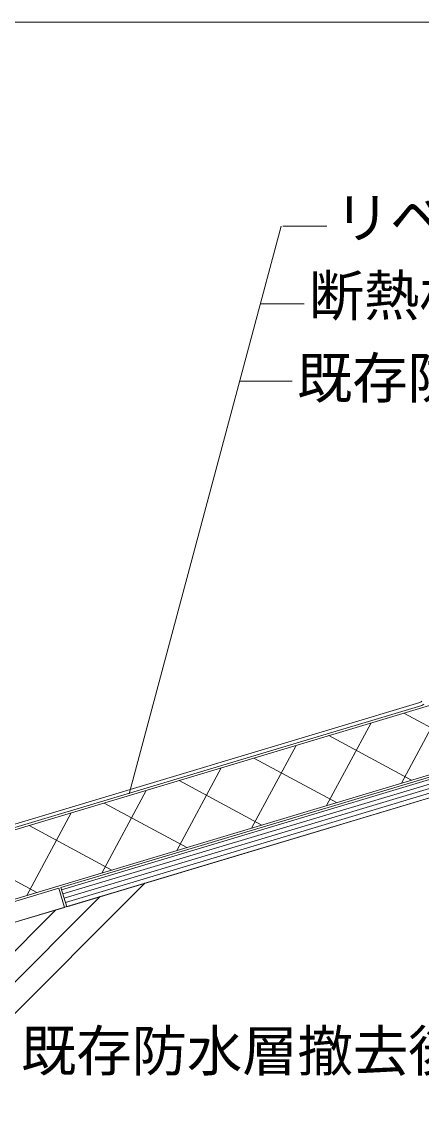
# Model space of a CAD drawing. Units: millimetres, scale not verified. Extents: x -675 to 675, y -457 to 474.
# Drawn here: x -113.6 to 67.2, y -24.4 to 473.9 of the extents above; entities that cross this region are included whole.
import ezdxf
from ezdxf.enums import TextEntityAlignment as Align

# ---------------------------------------------------------------- set-up
doc = ezdxf.new("R2010")
doc.units = ezdxf.units.MM
doc.header["$LTSCALE"] = 5
for name, color, linetype, lineweight in [('1-3_断熱材', 7, 'Continuous', 9), ('1-4_リベットルーフ', 3, 'Continuous', 9), ('1-8_下地など', 30, 'Continuous', 18), ('1-A_元図・躯体', 7, 'Continuous', 9), ('E-0', 7, 'Continuous', 9), ('F-F', 7, 'Continuous', 9)]:
    doc.layers.add(name, color=color, linetype=linetype, lineweight=lineweight)
doc.styles.add('ＭＳ ゴシック', font='')
doc.styles.get('ＭＳ ゴシック').set_extended_font_data('MS Gothic')

msp = doc.modelspace()

# ---------------------------------------------------------------- linework, layer by layer
at = {"layer": '1-3_断熱材'}
for p, q in [((-272.467, 62.198), (107.852, 176.292)), ((57.925, 129.993), (78.039, 167.349)), ((59.009, 161.64), (96.364, 141.525)), ((24.06, 119.834), (44.175, 157.189)), ((25.145, 151.48), (62.5, 131.366)), ((-264.931, 33.138), (116.472, 147.557)), ((-9.804, 109.675), (10.311, 147.03)), ((-8.719, 141.321), (28.636, 121.207)), ((-43.668, 99.516), (-23.554, 136.871)), ((-42.584, 131.162), (-5.229, 111.048)), ((-77.533, 89.357), (-57.418, 126.712)), ((-76.448, 121.003), (-39.093, 100.889)), ((-111.397, 79.198), (-91.282, 116.553)), ((-110.312, 110.844), (-72.957, 90.729)), ((-144.177, 100.685), (-106.822, 80.57))]:
    msp.add_line(p, q, dxfattribs=at)
at = {"layer": '1-4_リベットルーフ'}
for p, q in [((66.257, 166.424), (-250.297, 71.459)), ((67.104, 165.112), (-250.185, 69.927))]:
    msp.add_line(p, q, dxfattribs=at)
for centre in [(65.683, 168.34), (66.53, 167.028)]:
    msp.add_arc(centre, 2, 286.699, 318.97896, dxfattribs=at)
at = {"layer": '1-8_下地など'}
for p, q in [((-95.974, 82.78), (116.76, 146.6)), ((-95.687, 81.823), (117.047, 145.642)), ((-95.112, 79.907), (117.622, 143.726)), ((-94.537, 77.991), (118.196, 141.81)), ((-93.963, 76.076), (118.771, 139.895)), ((-264.644, 32.18), (-96.932, 82.493)), ((-96.932, 82.493), (-94.346, 73.873)), ((-299.321, 12.381), (-94.346, 73.873))]:
    msp.add_line(p, q, dxfattribs=at)
msp.add_lwpolyline([(-95.974, 82.78), (-93.388, 74.16), (361.58, 210.648)], dxfattribs=at)
at = {"layer": '1-A_元図・躯体'}
for p, q in [((-299.321, 12.381), (361.58, 210.648)), ((-58.05, 84.761), (-268.378, -125.566)), ((-78.253, 78.7), (-271.641, -114.687)), ((-98.456, 72.64), (-274.905, -103.809))]:
    msp.add_line(p, q, dxfattribs=at)
at = {"layer": 'E-0'}
for p, q in [((-65.182, 125.171), (3.534, 381.622)), ((4.387, 381.62), (24.264, 381.62)), ((-5.844, 346.62), (13.897, 346.62)), ((-15.223, 311.62), (8.513, 311.62))]:
    msp.add_line(p, q, dxfattribs=at)
at = {"layer": 'F-F'}
msp.add_lwpolyline([(-675, 473.874), (675, 473.874), (675, -426.126), (-675, -426.126)], dxfattribs=at)

# ---------------------------------------------------------------- texts
at = {"layer": 'E-0', "style": 'ＭＳ ゴシック'}
for s, p in [('リベットルーフＡＲＴ', (27.739, 370.806)), ('断熱材', (16.026, 335.668)), ('既存防水層', (10.702, 298.4)), ('既存防水層撤去後下地調整など', (-114.03, -5.607))]:
    msp.add_text(s, height=18.33, dxfattribs=at).set_placement(p, align=Align.BOTTOM_LEFT)

doc.saveas('drawing.dxf')
